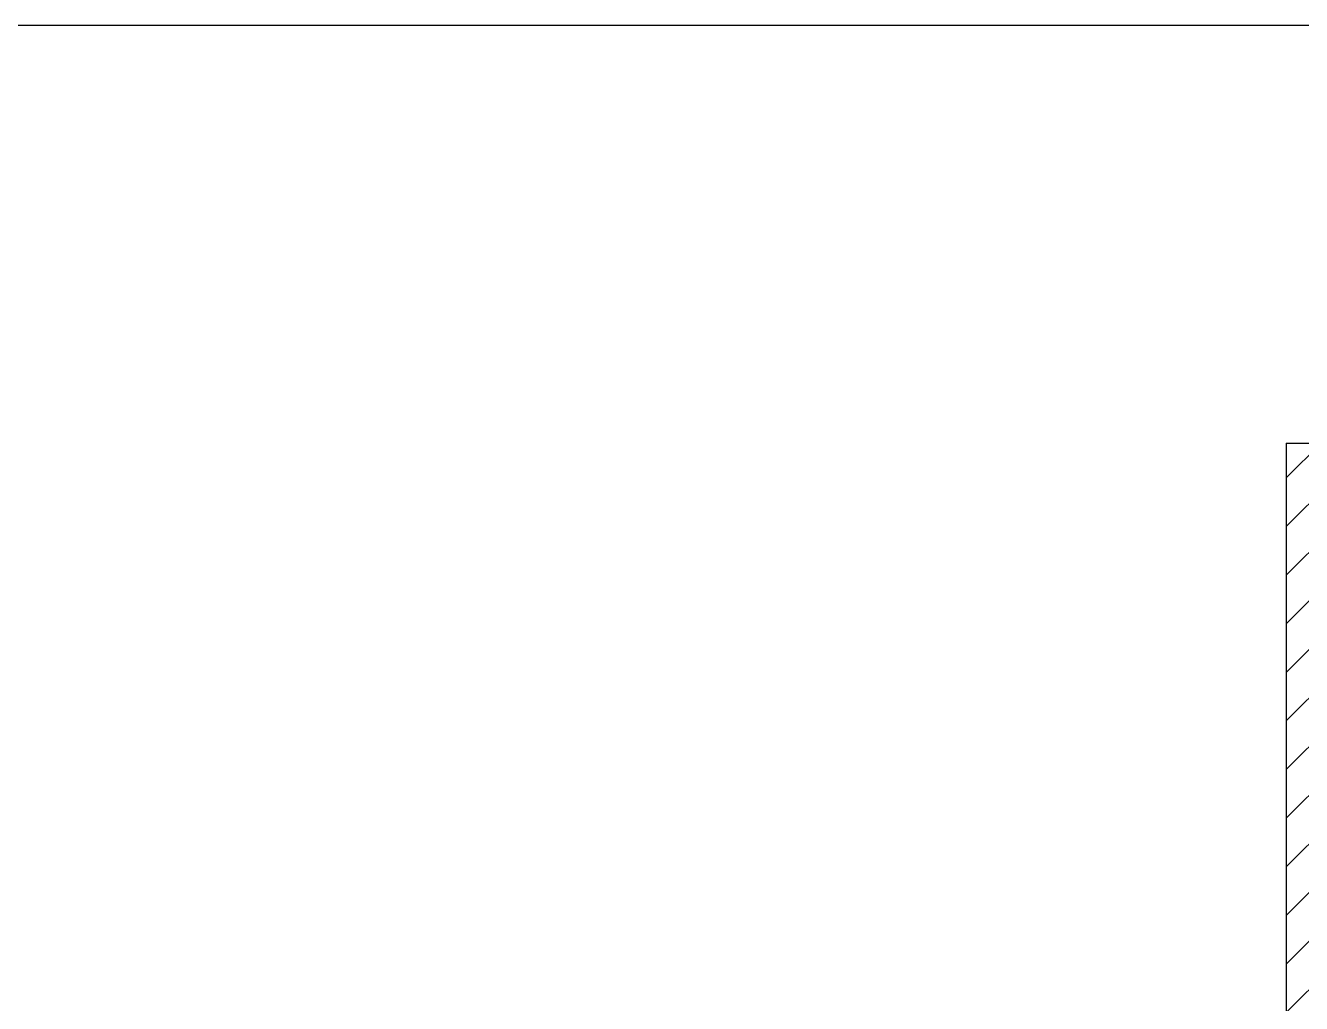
# Model space of a CAD drawing. Header units: millimetres. Extents: x 281969 to 501238, y -16030 to 119854.
# Drawn here: x 376889 to 414014, y 91403 to 119854 of the extents above; entities that cross this region are included whole.
import ezdxf

# ---------------------------------------------------------------- set-up
doc = ezdxf.new("R2010")
doc.units = ezdxf.units.MM
doc.header["$MEASUREMENT"] = 0
doc.layers.get('0').update_dxf_attribs({"lineweight": 9})
doc.layers.add('BOUNDARY', color=2, linetype='Continuous', lineweight=25)
doc.layers.add('HATCH', color=8, linetype='Continuous', lineweight=5)

# ---------------------------------------------------------------- blocks, each defined once
blk = doc.blocks.new('CCAH')
at = {"layer": 'BOUNDARY', "ltscale": 0.05}
for q in [(562069, 73100, 0), (599107, 107705, 0)]:
    blk.add_line((562069, 107705, 0), q, dxfattribs=at)

msp = doc.modelspace()

# ---------------------------------------------------------------- hatches: boundary and pattern name
at = {"layer": 'HATCH', "ltscale": 0.05}
h = msp.add_hatch(dxfattribs=at)
h.set_pattern_fill('ANSI31', color=252, scale=8000)
h.set_pattern_definition([(45, (-148500, 0), (-707.1068, 707.1068), [])])
h.paths.add_polyline_path([(450606.5, 107705.1), (413569, 107705.1), (413569, 73100), (404550.2, 73100), (404550.2, 38020.8), (402123.8, 38020.8), (402123.8, 37961.1), (395381, 37961.1), (395381, 4991.8), (450607.1, 4991.8)])
h.paths.add_polyline_path([(421107.7, 52959.8), (421107.7, 58161.1), (434049.3, 58161.1), (434049.3, 52959.8)], flags=16)
h.paths.add_polyline_path([(422004.1, 53941.5), (433046.9, 53941.5), (433046.9, 56841.5), (422004.1, 56841.5)], flags=8)

# ---------------------------------------------------------------- linework, layer by layer
at = {"layer": 'Defpoints', "ltscale": 0.05, "elevation": 0}
msp.add_lwpolyline([(306430.8, -16030), (501238.3, -16030), (501238.3, 119854.2), (306430.8, 119854.2)], close=True, dxfattribs=at)

# ---------------------------------------------------------------- block references
msp.add_blockref('CCAH', (-148500, 0))

doc.saveas('drawing.dxf')
